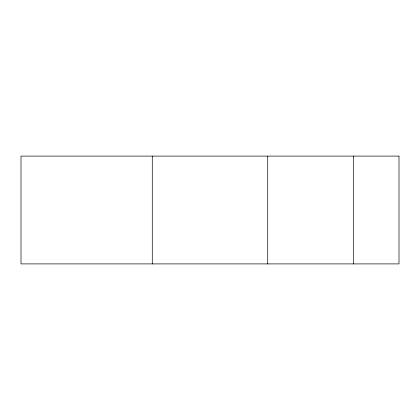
<?xml version="1.0" encoding="UTF-8"?>
<svg xmlns="http://www.w3.org/2000/svg" width="420" height="420" viewBox="0 0 420 420"><rect width="100%" height="100%" fill="white"/><g stroke="black" fill="none" stroke-linecap="round" stroke-linejoin="round"><path stroke-width="0.63" d="M353.409 156.098L353.409 263.902M267.724 156.098L267.724 263.902M152.276 156.098L152.276 263.902M399 156.098L21 156.098L21 263.902L399 263.902L399 156.098"/></g></svg>
